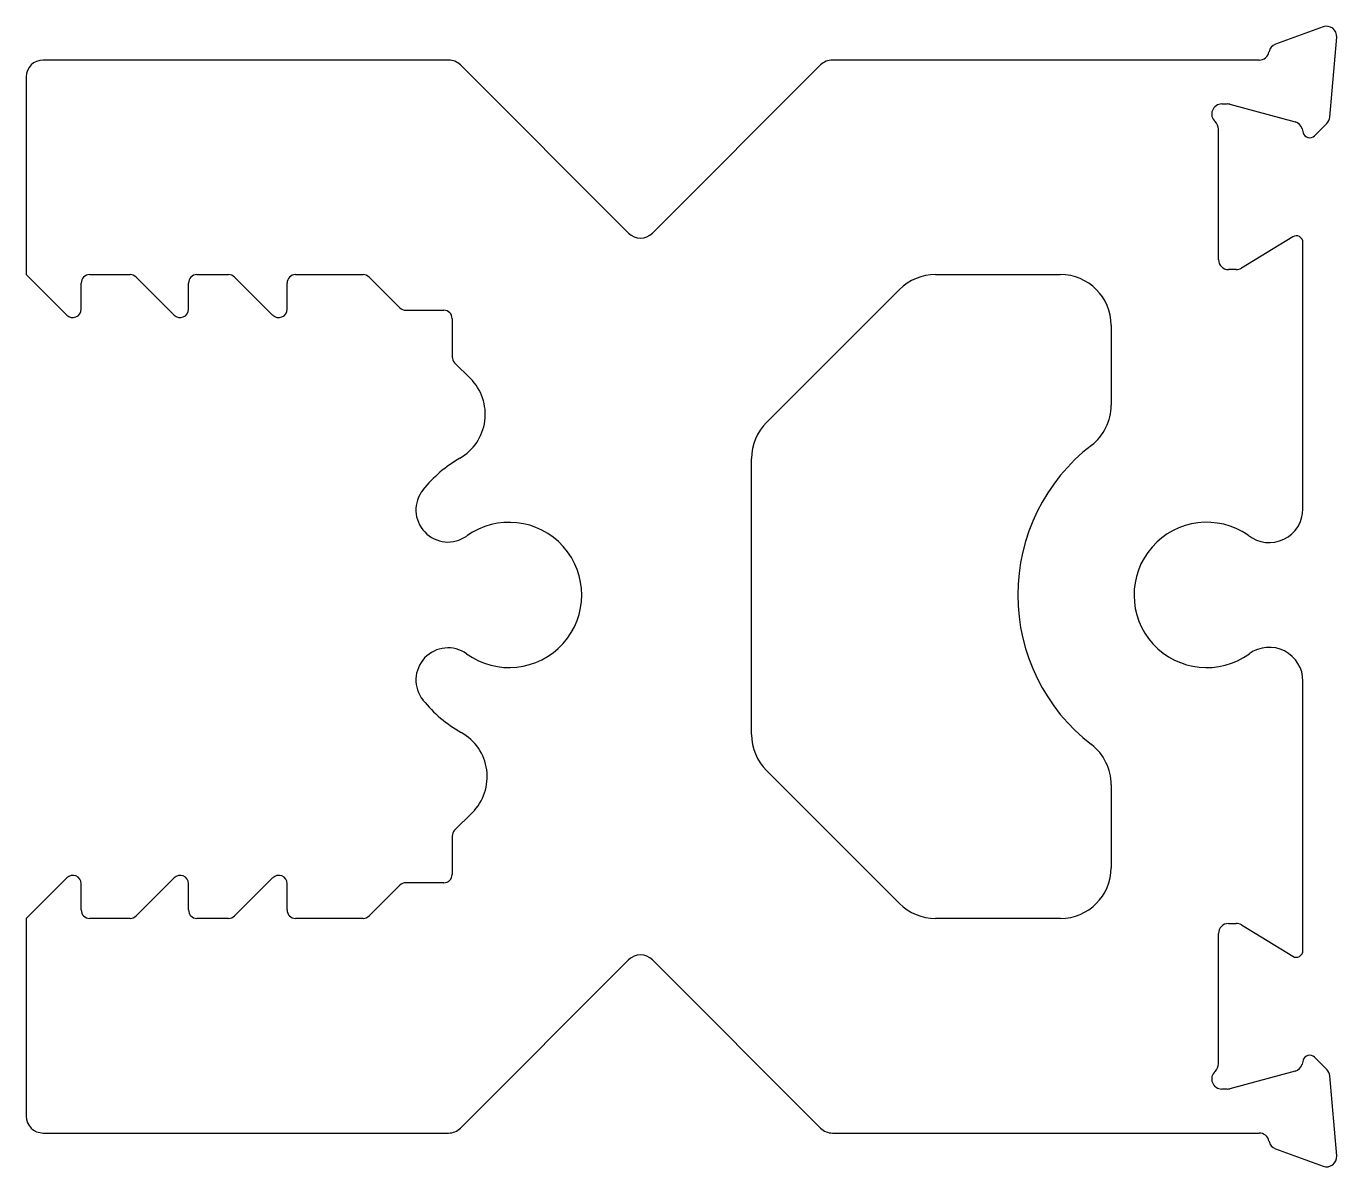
# Model space of a CAD drawing. Extents: x -17.4 to 21.4, y 3.9 to 37.6.
import ezdxf

# ---------------------------------------------------------------- set-up
doc = ezdxf.new("R2010")
doc.units = 0
doc.layers.get('0').update_dxf_attribs({"linetype": 'CONTINUOUS'})

msp = doc.modelspace()

# ---------------------------------------------------------------- linework, layer by layer
for p, q in [((20.955, 37.622), (19.544, 37.109)), ((21.149, 34.949), (21.356, 37.314)), ((-4.925, 36.64), (-16.918, 36.64)), ((0.404, 31.519), (-4.571, 36.494)), ((6.085, 36.494), (1.111, 31.519)), ((19.057, 36.64), (6.439, 36.64)), ((-17.418, 36.14), (-17.418, 30.29)), ((17.957, 35.34), (18.118, 35.34)), ((18.196, 35.33), (20.122, 34.814)), ((17.857, 30.74), (17.857, 34.593)), ((20.334, 34.602), (20.364, 34.489)), ((20.699, 34.399), (21.063, 34.763)), ((20.053, 31.411), (18.535, 30.484)), ((20.357, 23.361), (20.357, 31.24)), ((-17.418, 30.29), (-16.217, 29.09)), ((-15.541, 30.29), (-14.346, 30.29)), ((-12.366, 30.29), (-11.43, 30.29)), ((-9.449, 30.29), (-7.451, 30.29)), ((9.483, 30.29), (13.182, 30.29)), ((18.379, 30.44), (18.157, 30.44)), ((-15.791, 29.267), (-15.791, 30.04)), ((-14.169, 30.217), (-13.042, 29.09)), ((-12.616, 29.267), (-12.616, 30.04)), ((-11.253, 30.217), (-10.126, 29.09)), ((-9.699, 29.267), (-9.699, 30.04)), ((-7.275, 30.217), (-6.367, 29.31)), ((4.484, 25.913), (8.423, 29.851)), ((-6.19, 29.236), (-5.065, 29.236)), ((-4.815, 28.986), (-4.815, 27.861)), ((14.682, 28.79), (14.682, 26.427)), ((-4.742, 27.684), (-4.275, 27.218)), ((4.045, 16.679), (4.045, 24.852)), ((20.357, 10.29), (20.357, 18.262)), ((8.423, 11.68), (4.484, 15.618)), ((14.682, 15.196), (14.682, 12.74)), ((-4.217, 14.371), (-4.742, 13.847)), ((-4.815, 13.67), (-4.815, 12.544)), ((-16.217, 12.44), (-17.418, 11.24)), ((-13.042, 12.44), (-14.169, 11.314)), ((-10.126, 12.44), (-11.253, 11.314)), ((-15.791, 11.49), (-15.791, 12.264)), ((-12.616, 11.49), (-12.616, 12.264)), ((-9.699, 11.49), (-9.699, 12.264)), ((-6.367, 12.221), (-7.275, 11.314)), ((-5.065, 12.294), (-6.19, 12.294)), ((-17.418, 11.24), (-17.418, 5.39)), ((-14.346, 11.24), (-15.541, 11.24)), ((-11.43, 11.24), (-12.366, 11.24)), ((-7.451, 11.24), (-9.449, 11.24)), ((13.182, 11.24), (9.483, 11.24)), ((18.157, 11.09), (18.379, 11.09)), ((18.535, 11.046), (20.053, 10.12)), ((17.857, 6.938), (17.857, 10.79)), ((-4.571, 5.037), (0.404, 10.011)), ((1.111, 10.011), (6.085, 5.037)), ((20.364, 7.042), (20.334, 6.929)), ((21.063, 6.768), (20.699, 7.132)), ((20.122, 6.717), (18.196, 6.201)), ((21.356, 4.216), (21.149, 6.582)), ((18.118, 6.19), (17.957, 6.19)), ((-16.918, 4.89), (-4.925, 4.89)), ((6.439, 4.89), (19.057, 4.89)), ((19.544, 4.422), (20.955, 3.908))]:
    msp.add_line(p, q)
for centre, radius, start, end in [((21.057, 37.34), 0.3, 355, 110), ((19.057, 36.94), 0.3, 270, 349.0957), ((19.647, 36.827), 0.3, 110, 169.0957), ((-16.918, 36.14), 0.5, 90, 180), ((-4.925, 36.14), 0.5, 45, 90), ((6.439, 36.14), 0.5, 90, 135), ((17.957, 35.04), 0.3, 90, 228.1897), ((18.118, 35.04), 0.3, 75, 90), ((20.851, 34.975), 0.3, 315, 355), ((17.557, 34.593), 0.3, 0, 48.1897), ((20.044, 34.524), 0.3, 15, 75), ((20.557, 34.54), 0.2, 195, 315), ((0.757, 31.873), 0.5, 225, 315), ((20.157, 31.24), 0.2, 0, 121.4), ((18.157, 30.74), 0.3, 180, 270), ((-15.541, 30.04), 0.25, 90, 180), ((-14.346, 30.04), 0.25, 45, 90), ((-12.366, 30.04), 0.25, 90, 180), ((-11.43, 30.04), 0.25, 45, 90), ((-9.449, 30.04), 0.25, 90, 180), ((-7.451, 30.04), 0.25, 45, 90), ((9.483, 28.79), 1.5, 90, 135), ((13.182, 28.79), 1.5, 360, 90), ((18.379, 30.74), 0.3, 270, 301.4), ((-16.041, 29.267), 0.25, 225, 0), ((-12.866, 29.267), 0.25, 225, 0), ((-9.949, 29.267), 0.25, 225, 0), ((-6.19, 29.486), 0.25, 225, 270), ((-5.065, 28.986), 0.25, 360, 90), ((-4.565, 27.861), 0.25, 180, 225), ((-5.336, 26.157), 1.5, 299.9855, 45), ((13.182, 26.427), 1.5, 307.603, 360), ((5.545, 24.852), 1.5, 135, 180), ((17.507, 20.811), 5.588, 127.603, 232.397), ((-2.631, 21.469), 3.913, 119.9855, 141.1476), ((-4.938, 23.327), 0.95, 141.1476, 305.6989), ((19.357, 23.361), 1, 231.4853, 0), ((-3.13, 20.811), 2.149, 234.1972, 125.6989), ((17.508, 20.812), 2.15, 55.2151, 305.951), ((-4.938, 18.295), 0.95, 54.5337, 218.8516), ((19.357, 18.262), 1, 0, 125.9463), ((-2.631, 20.154), 3.913, 218.8516, 240.7253), ((-5.278, 15.432), 1.5, 315, 60.7253), ((5.545, 16.679), 1.5, 180, 225), ((13.182, 15.196), 1.5, 360, 52.397), ((-4.565, 13.67), 0.25, 135, 180), ((-16.041, 12.264), 0.25, 360, 135), ((-12.866, 12.264), 0.25, 0, 135), ((-9.949, 12.264), 0.25, 360, 135), ((-5.065, 12.544), 0.25, 270, 0), ((13.182, 12.74), 1.5, 270, 0), ((-6.19, 12.044), 0.25, 90, 135), ((9.483, 12.74), 1.5, 225, 270), ((-15.541, 11.49), 0.25, 180, 270), ((-14.346, 11.49), 0.25, 270, 315), ((-12.366, 11.49), 0.25, 180, 270), ((-11.43, 11.49), 0.25, 270, 315), ((-9.449, 11.49), 0.25, 180, 270), ((-7.451, 11.49), 0.25, 270, 315), ((18.157, 10.79), 0.3, 90, 180), ((18.379, 10.79), 0.3, 58.6, 90), ((0.757, 9.658), 0.5, 45, 135), ((20.157, 10.29), 0.2, 238.6, 360), ((20.557, 6.99), 0.2, 45, 165), ((17.957, 6.49), 0.3, 131.8103, 270), ((17.557, 6.938), 0.3, 311.8103, 360), ((20.044, 7.006), 0.3, 285, 345), ((20.851, 6.556), 0.3, 5, 45), ((18.118, 6.49), 0.3, 270, 285), ((-16.918, 5.39), 0.5, 180, 270), ((-4.925, 5.39), 0.5, 270, 315), ((6.439, 5.39), 0.5, 225, 270), ((19.057, 4.59), 0.3, 10.9043, 90), ((19.647, 4.704), 0.3, 190.9043, 250), ((21.057, 4.19), 0.3, 250, 5)]:
    msp.add_arc(centre, radius, start, end)

doc.saveas('drawing.dxf')
